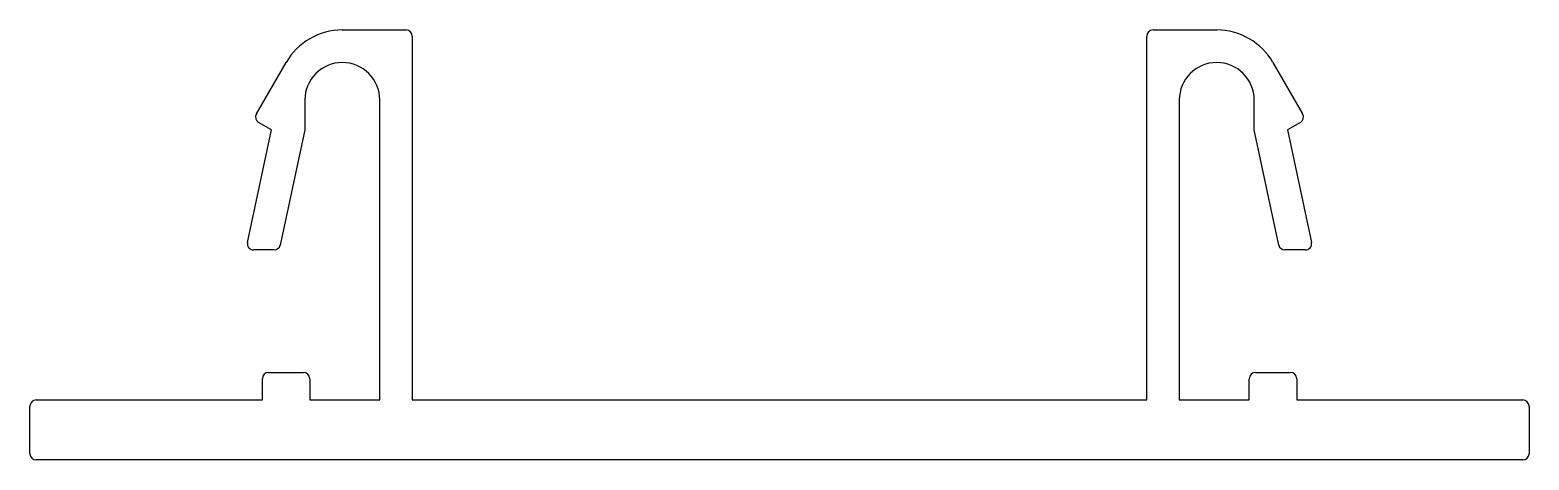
# Model space of a CAD drawing. Extents: x 1.2 to 61.2, y 1.1 to 18.3.
import ezdxf

# ---------------------------------------------------------------- set-up
doc = ezdxf.new("R2010")
doc.units = 0
doc.layers.get('0').update_dxf_attribs({"linetype": 'CONTINUOUS'})

msp = doc.modelspace()

# ---------------------------------------------------------------- linework, layer by layer
for p, q in [((13.664, 18.279), (16.213, 18.279)), ((16.463, 18.029), (16.463, 3.479)), ((45.863, 3.479), (45.863, 18.029)), ((46.113, 18.279), (48.662, 18.279)), ((10.223, 14.92), (11.412, 16.979)), ((50.913, 16.979), (52.102, 14.92)), ((12.163, 15.479), (12.163, 14.279)), ((15.163, 3.479), (15.163, 15.479)), ((47.163, 15.479), (47.163, 3.479)), ((50.163, 14.279), (50.163, 15.479)), ((10.833, 14.279), (10.315, 14.578)), ((52.011, 14.578), (51.492, 14.279)), ((9.869, 9.781), (10.833, 14.279)), ((12.163, 14.279), (11.176, 9.676)), ((51.149, 9.676), (50.163, 14.279)), ((51.492, 14.279), (52.456, 9.781)), ((10.932, 9.479), (10.113, 9.479)), ((52.212, 9.479), (51.394, 9.479)), ((10.463, 3.479), (10.463, 4.329)), ((10.713, 4.579), (12.113, 4.579)), ((12.363, 4.329), (12.363, 3.479)), ((49.963, 3.479), (49.963, 4.329)), ((50.213, 4.579), (51.613, 4.579)), ((51.863, 4.329), (51.863, 3.479)), ((1.163, 1.329), (1.163, 3.229)), ((1.413, 3.479), (10.463, 3.479)), ((12.363, 3.479), (15.163, 3.479)), ((16.463, 3.479), (45.863, 3.479)), ((47.163, 3.479), (49.963, 3.479)), ((51.863, 3.479), (60.913, 3.479)), ((61.163, 3.229), (61.163, 1.329)), ((60.913, 1.079), (1.413, 1.079))]:
    msp.add_line(p, q)
for centre, radius, start, end in [((13.664, 15.679), 2.6, 90, 150), ((16.213, 18.029), 0.25, 360, 90), ((46.113, 18.029), 0.25, 90, 180), ((48.662, 15.679), 2.6, 30, 90), ((13.663, 15.479), 1.5, 0, 180), ((48.663, 15.479), 1.5, 0, 180), ((10.44, 14.795), 0.25, 150, 240), ((51.886, 14.795), 0.25, 300, 30), ((10.113, 9.729), 0.25, 167.9, 270), ((10.932, 9.729), 0.25, 270, 347.9), ((51.394, 9.729), 0.25, 192.1, 270), ((52.212, 9.729), 0.25, 270, 12.1), ((10.713, 4.329), 0.25, 90, 180), ((12.113, 4.329), 0.25, 0, 90), ((50.213, 4.329), 0.25, 90, 180), ((51.613, 4.329), 0.25, 360, 90), ((1.413, 3.229), 0.25, 90, 180), ((60.913, 3.229), 0.25, 360, 90), ((1.413, 1.329), 0.25, 180, 270), ((60.913, 1.329), 0.25, 270, 0)]:
    msp.add_arc(centre, radius, start, end)

doc.saveas('drawing.dxf')
